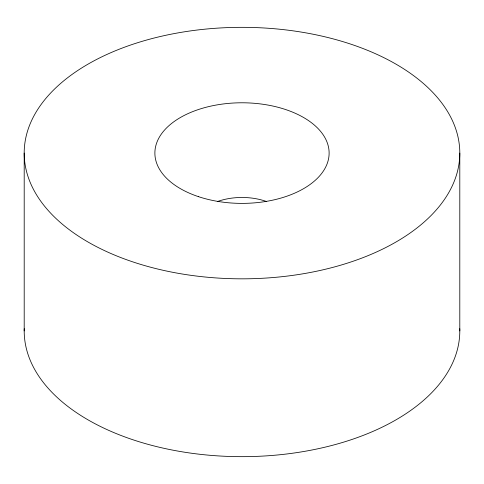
<?xml version="1.0" encoding="UTF-8"?>
<svg xmlns="http://www.w3.org/2000/svg" width="484" height="484" viewBox="0 0 484 484"><rect width="100%" height="100%" fill="white"/><g stroke="black" fill="none" stroke-linecap="round" stroke-linejoin="round"><path stroke-width="0.73" d="M459.8 153.083A217.8 125.743 0 0 1 133.1 261.983A217.8 125.743 0 0 1 133.1 44.183A217.8 125.743 0 0 1 459.8 153.083L459.8 330.917M24.2 153.083L24.2 330.917M217.54 201.501A46.325 26.747 0 0 1 266.46 201.501M459.764 328.678A217.8 125.743 0 0 1 242 456.66A217.8 125.743 0 0 1 24.236 328.678M198.44 196.643A87.12 50.3 0 0 0 329.12 153.083A87.12 50.3 0 0 0 198.44 109.523A87.12 50.3 0 0 0 198.44 196.643"/></g></svg>
